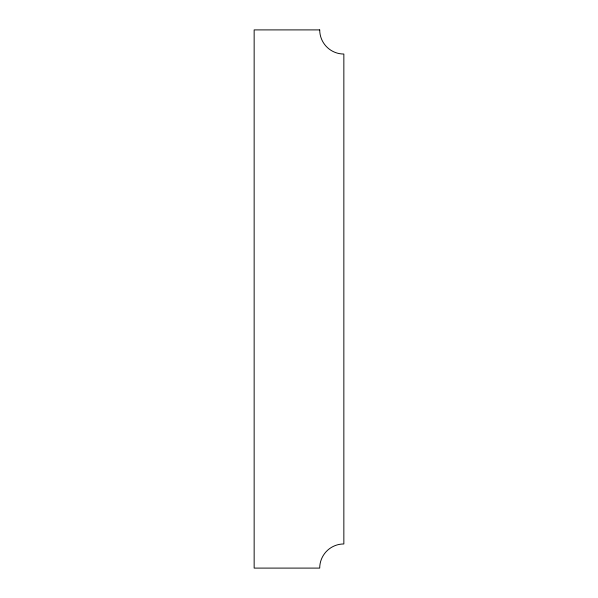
<?xml version="1.0" encoding="UTF-8"?>
<svg xmlns="http://www.w3.org/2000/svg" width="598" height="598" viewBox="0 0 598 598"><rect width="100%" height="100%" fill="white"/><g stroke="black" fill="none" stroke-linecap="round" stroke-linejoin="round"><path stroke-width="0.9" d="M319.713 29.9L254.15 29.9L254.15 568.1L319.713 568.1A24.137 24.137 0 0 1 343.85 543.963L343.85 54.037A24.137 24.137 0 0 1 319.713 29.9"/></g></svg>
